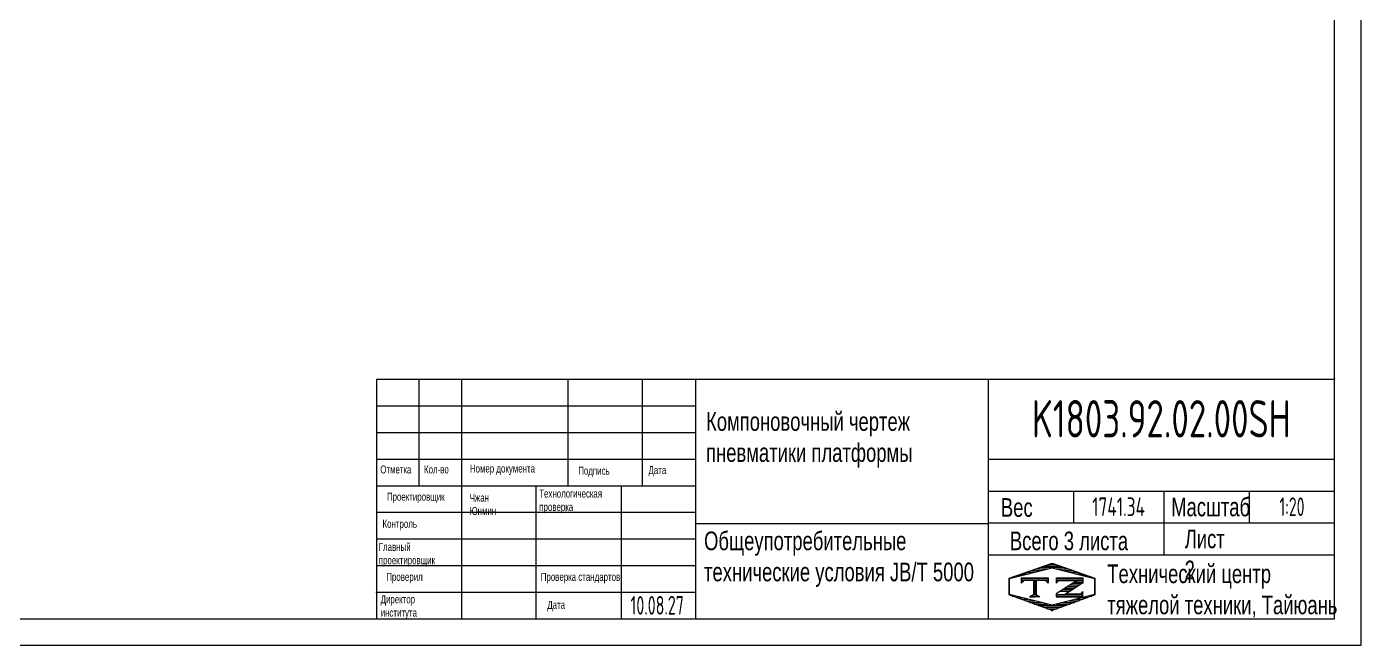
# Model space of a CAD drawing. Header units: millimetres. Extents: x 0 to 8400, y 0 to 5940.
# Drawn here: x 3396 to 8400, y 0 to 2321 of the extents above; entities that cross this region are included whole.
import ezdxf
from ezdxf.enums import TextEntityAlignment as Align

# ---------------------------------------------------------------- set-up
doc = ezdxf.new("R2010")
doc.units = ezdxf.units.MM
doc.header["$LTSCALE"] = 200
for name, color, linetype in [('01', 7, 'Continuous'), ('02', 1, 'Continuous'), ('11', 3, 'Continuous'), ('THICK', 7, 'Continuous')]:
    doc.layers.add(name, color=color, linetype=linetype)
doc.styles.get("Standard").update_dxf_attribs({"font": 'isocp', "width": 0.707, "bigfont": 'intecad.shx'})

# ---------------------------------------------------------------- blocks, each defined once
blk = doc.blocks.new('*U948')
at = {"layer": '01'}
for points in [[(415, 5), (415, 292)], [(25, 5), (415, 5)]]:
    blk.add_lwpolyline(points, dxfattribs=at)
at = {"layer": '02'}
for points in [[(420, 0), (420, 297)], [(0, 0), (420, 0)]]:
    blk.add_lwpolyline(points, dxfattribs=at)
blk = doc.blocks.new('*X952')
at = {"color": 0}
for p, q in [((127.06, 7.8), (132.06, 7.8)), ((127.06, 7.5), (132.06, 7.5)), ((127.06, 7.2), (127.32, 7.2)), ((127.84, 5.4), (129.64, 5.4)), ((128.3, 5.7), (130.1, 5.7)), ((128.77, 6), (130.57, 6)), ((129.23, 6.3), (131.04, 6.3)), ((129.7, 6.6), (131.51, 6.6)), ((130.16, 6.9), (131.98, 6.9)), ((130.62, 7.2), (132.06, 7.2))]:
    blk.add_line(p, q, dxfattribs=at)
blk = doc.blocks.new('*X953')
at = {"color": 0}
for p, q in [((131.84, 5.1), (132.06, 5.1)), ((127.06, 4.8), (132.06, 4.8)), ((127.06, 4.5), (132.06, 4.5))]:
    blk.add_line(p, q, dxfattribs=at)
blk = doc.blocks.new('*X951')
at = {"color": 0}
for p, q in [((122.34, 4.5), (123.72, 4.5)), ((122.82, 4.8), (123.24, 4.8))]:
    blk.add_line(p, q, dxfattribs=at)
blk = doc.blocks.new('*X950')
at = {"color": 0}
for p, q in [((120.53, 7.8), (125.53, 7.8)), ((120.53, 7.5), (125.53, 7.5)), ((120.53, 7.2), (120.79, 7.2)), ((125.27, 7.2), (125.53, 7.2))]:
    blk.add_line(p, q, dxfattribs=at)
blk = doc.blocks.new('*X949')
at = {"color": 0}
for p, q in [((124.97, 10.2), (127.67, 10.2)), ((125.83, 10.5), (126.82, 10.5)), ((118.22, 7.8), (118.32, 7.8)), ((118.94, 8.1), (119.52, 8.1)), ((119.8, 8.4), (120.72, 8.4)), ((120.66, 8.7), (121.92, 8.7)), ((121.52, 9), (123.12, 9)), ((122.38, 9.3), (124.32, 9.3)), ((123.24, 9.6), (125.52, 9.6)), ((124.1, 9.9), (128.52, 9.9)), ((127.02, 9.6), (129.37, 9.6)), ((128.22, 9.3), (130.22, 9.3)), ((129.42, 9), (131.07, 9)), ((130.62, 8.7), (131.92, 8.7)), ((131.82, 8.4), (132.77, 8.4)), ((133.02, 8.1), (133.62, 8.1)), ((134.22, 7.8), (134.32, 7.8)), ((118.22, 7.5), (118.27, 7.5)), ((118.22, 7.2), (118.27, 7.2)), ((118.22, 6.9), (118.27, 6.9)), ((118.22, 6.6), (118.27, 6.6)), ((118.22, 6.3), (118.27, 6.3)), ((118.22, 6), (118.27, 6)), ((118.22, 5.7), (118.27, 5.7)), ((118.22, 5.4), (118.27, 5.4)), ((118.22, 5.1), (118.27, 5.1)), ((134.27, 7.5), (134.32, 7.5)), ((134.27, 7.2), (134.32, 7.2)), ((134.27, 6.9), (134.32, 6.9)), ((134.27, 6.6), (134.32, 6.6)), ((134.27, 6.3), (134.32, 6.3)), ((134.27, 6), (134.32, 6)), ((134.27, 5.7), (134.32, 5.7)), ((134.27, 5.4), (134.32, 5.4)), ((134.27, 5.1), (134.32, 5.1)), ((118.22, 4.8), (118.27, 4.8)), ((118.79, 4.5), (119.42, 4.5)), ((119.61, 4.2), (120.62, 4.2)), ((120.43, 3.9), (121.82, 3.9)), ((121.26, 3.6), (123.02, 3.6)), ((122.08, 3.3), (124.22, 3.3)), ((122.91, 3), (125.42, 3)), ((123.73, 2.7), (128.89, 2.7)), ((127.12, 3), (129.7, 3)), ((128.32, 3.3), (130.51, 3.3)), ((129.52, 3.6), (131.32, 3.6)), ((130.72, 3.9), (132.14, 3.9)), ((131.92, 4.2), (132.95, 4.2)), ((133.12, 4.5), (133.76, 4.5)), ((134.27, 4.8), (134.32, 4.8)), ((124.55, 2.4), (128.07, 2.4)), ((125.38, 2.1), (127.26, 2.1)), ((126.2, 1.8), (126.45, 1.8))]:
    blk.add_line(p, q, dxfattribs=at)

msp = doc.modelspace()

# ---------------------------------------------------------------- linework, layer by layer
at = {"layer": '01'}
msp.add_point((8300, 1000), dxfattribs=at)
at = {"layer": 'THICK'}
for p, q in [((4707.49, 998.13), (4707.49, 100)), ((4707.49, 998.13), (8300, 998.13)), ((4867.1, 997.69), (4867.1, 998.13)), ((4867.16, 598.96), (4867.16, 998.13)), ((5026.82, 100), (5026.82, 998.13)), ((5425.99, 598.96), (5425.99, 998.13)), ((5705.41, 598.96), (5705.41, 998.13)), ((5904.99, 100), (5904.99, 998.13)), ((7002.7, 100), (7002.7, 998.13)), ((8300, 100), (8300, 998.13)), ((4707.49, 698.75), (5904.99, 698.75)), ((7002.7, 698.75), (8300, 698.75)), ((4707.49, 598.96), (5904.99, 598.96)), ((5306.24, 100), (5306.24, 598.96)), ((5625.57, 100), (5625.57, 598.96)), ((7002.7, 579), (8300, 579)), ((7322.04, 459.25), (7322.04, 579)), ((7661.33, 339.5), (7661.33, 579)), ((7980.67, 459.25), (7980.67, 579)), ((5904.99, 457.52), (7002.7, 457.52)), ((7002.7, 459.25), (8300, 459.25)), ((7002.7, 339.5), (8300, 339.5)), ((4707.49, 100), (8300, 100))]:
    msp.add_line(p, q, dxfattribs=at)
at = {"layer": 'THICK', "color": 3}
for p, q in [((4707.49, 898.34), (5904.99, 898.34)), ((4707.49, 798.54), (5904.99, 798.54)), ((4707.49, 499.17), (5904.99, 499.17)), ((4707.49, 399.38), (5904.99, 399.38)), ((7079.59, 251.81), (7241.35, 308.15)), ((7241.35, 308.15), (7401.01, 251.81)), ((4707.49, 299.58), (5904.99, 299.58)), ((7079.59, 189.06), (7079.59, 251.81)), ((7080.64, 250.54), (7240.3, 290.45)), ((7080.64, 190.66), (7080.64, 250.54)), ((7125.72, 233.71), (7125.72, 253.67)), ((7125.72, 253.67), (7225.51, 253.67)), ((7225.51, 253.67), (7225.51, 233.71)), ((7240.3, 290.45), (7399.97, 250.54)), ((7256.07, 253.67), (7256.07, 233.71)), ((7256.07, 253.67), (7355.86, 253.67)), ((7355.86, 253.67), (7355.86, 233.71)), ((7399.97, 250.54), (7399.97, 190.66)), ((7401.01, 251.81), (7401.01, 189.06)), ((7135.7, 243.69), (7125.72, 233.71)), ((7215.53, 243.69), (7135.7, 243.69)), ((7171.25, 243.78), (7171.25, 189.04)), ((7175.62, 243.78), (7175.62, 189.04)), ((7180.61, 243.78), (7180.61, 189.04)), ((7225.51, 233.71), (7215.53, 243.69)), ((7256.07, 233.71), (7266.05, 243.69)), ((7334.66, 243.69), (7256.07, 192.84)), ((7266.05, 243.69), (7334.66, 243.69)), ((7304.74, 201.18), (7289.48, 191.42)), ((7355.86, 233.9), (7304.74, 201.18)), ((7355.86, 201.4), (7345.88, 191.42)), ((7355.86, 181.44), (7355.86, 201.4)), ((4707.49, 199.79), (5904.99, 199.79)), ((7241.35, 130.16), (7079.59, 189.06)), ((7240.3, 150.74), (7080.64, 190.66)), ((7175.62, 193.6), (7156.28, 181.44)), ((7156.28, 181.44), (7175.62, 181.44)), ((7175.62, 193.6), (7194.95, 181.44)), ((7194.95, 181.44), (7175.62, 181.44)), ((7399.97, 190.66), (7240.3, 150.74)), ((7401.01, 189.06), (7241.35, 130.16)), ((7256.07, 192.84), (7256.07, 181.44)), ((7256.07, 181.44), (7355.86, 181.44)), ((7345.88, 191.42), (7289.48, 191.42))]:
    msp.add_line(p, q, dxfattribs=at)
for p in [(4707.49, 199.79), (4707.49, 100)]:
    msp.add_point(p, dxfattribs=at)

# ---------------------------------------------------------------- block references
at = {"layer": '01', "xscale": 20, "yscale": 20, "zscale": 20}
msp.add_blockref('*U948', (0, 0), dxfattribs=at)
at = {"layer": 'THICK', "color": 3, "xscale": 19.95839999999953, "yscale": 19.95839999999998, "zscale": 19.9584}
for name in ['*X949', '*X950', '*X952', '*X951', '*X953']:
    msp.add_blockref(name, (4720.11, 95.12), dxfattribs=at)

# ---------------------------------------------------------------- texts
at = {"layer": '01', "attachment_point": 1}
for s, insert, char_height in [('{\\fArial|b0|i0|c204|p34;\\C3;Компоновочный чертеж\\Pпневматики платформы}', (5943.15, 874.86), 70), ('{\\fArial|b0|i0|c204|p34;Отметка}', (4721.7, 674.85), 30), ('{\\fArial|b0|i0|c204|p34;Номер документа}', (5057.64, 678.36), 30), ('{\\fArial|b0|i0|c204|p34;Подпись}', (5463.81, 670.17), 30), ('{\\fArial|b0|i0|c204|p34;Дата}', (5727.17, 672.51), 30), ('{\\fArial|b0|i0|c204|p34;Проектировщик}', (4746.39, 572.63), 30), ('{\\fArial|b0|i0|c204|p34;Вес}', (7048.68, 552.24), 70), ('{\\fArial|b0|i0|c204|p34;Масштаб}', (7687.19, 554.11), 70), ('{\\fArial|b0|i0|c204|p34;Контроль}', (4730, 470.89), 30), ('{\\fArial|b0|i0|c204|p34;Общеупотребительные\\Pтехнические условия \\fArial|b0|i0|c0|p34;JB/T 5000}', (5935.66, 426.96), 70), ('{\\fArial|b0|i0|c204|p34;Всего 3 листа}', (7082.38, 426.9), 70), ('{\\fArial|b0|i0|c204|p34;Главный\\Pпроектировщик}', (4715.95, 384.34), 30), ('{\\fArial|b0|i0|c204|p34;Технический центр\\Pтяжелой техники, Тайюань}', (7447.51, 303.42), 70), ('{\\fArial|b0|i0|c204|p34;Проверил}', (4744.05, 271.91), 30), ('{\\fArial|b0|i0|c204|p34;Проверка стандартов}', (5323.46, 271.91), 30), ('{\\fArial|b0|i0|c204|p34;Директор\\Pинститута}', (4722.98, 187.71), 30), ('{\\fArial|b0|i0|c204|p34;Дата}', (5348.04, 166.66), 30)]:
    msp.add_mtext(s, dxfattribs=dict(at, insert=insert, char_height=char_height))
for s, insert, char_height, width in [('{\\fArial|b0|i0|c204|p34;Кол-во}', (4885.57, 674.85), 30, 1.1705), ('{\\fArial|b0|i0|c204|p34;\\C3;Чжан Юнмин}', (5056.58, 569.13), 30, 1.1705), ('{\\fArial|b0|i0|c204|p34;Технологическая\\Pпроверка}', (5317.6, 584.33), 30, 1.1705), ('{\\fArial|b0|i0|c204|p34;Лист 2}', (7737.75, 434.38), 70, 5.6174)]:
    msp.add_mtext(s, dxfattribs=dict(at, insert=insert, char_height=char_height, width=width))
at = {"layer": '11'}
for s, height, width, p, p2 in [('K1803.92.02.00SH', 140, 0.696351, (7164.58, 780), (8135.42, 780)), ('1741.34', 70, 0.681446, (7391.02, 485), (7588.98, 485)), ('1:20', 70, 0.655288, (8092.97, 485), (8187.03, 485)), ('10.08.27', 70, 0.642055, (5660, 115), (5860, 115))]:
    msp.add_text(s, height=height, dxfattribs=dict(at, width=width)).set_placement(p, p2, align=Align.FIT)

doc.saveas('drawing.dxf')
